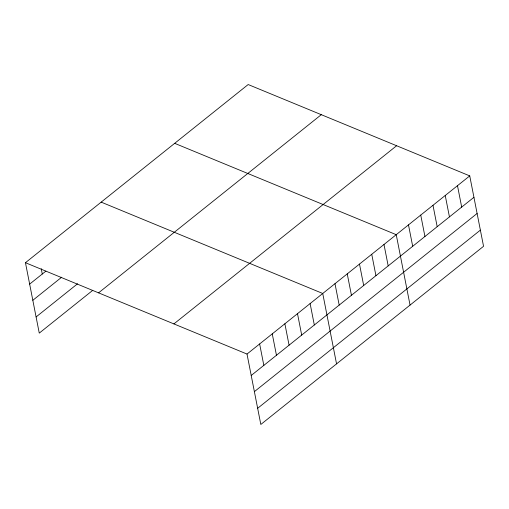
<?xml version="1.0" encoding="UTF-8"?>
<svg xmlns="http://www.w3.org/2000/svg" width="509" height="509" viewBox="0 0 509 509"><rect width="100%" height="100%" fill="white"/><g stroke="black" fill="none" stroke-linecap="round" stroke-linejoin="round"><path stroke-width="0.76" d="M25.45 262.708L248.176 84.539L469.737 175.885L483.55 246.292L260.824 424.461L247.011 354.054L25.45 262.708L39.263 333.115L92.753 290.327M29.649 284.117L45.88 271.138M32.824 300.291L61.672 277.214M36.094 316.948L77.559 283.774M98.568 292.853L321.287 114.684M173.9 323.909L396.619 145.739M247.011 354.054L469.737 175.885M251.211 375.47L473.936 197.301M254.385 391.637L477.111 213.468M257.656 408.294L480.375 230.125M174.676 143.334L396.237 234.681L410.05 305.088M101.176 202.13L322.738 293.477L336.551 363.884M457.489 185.683L461.688 207.099M445.235 195.481L449.441 216.898M432.987 205.286L437.186 226.696M420.739 215.084L424.939 236.494M408.485 224.883L412.691 246.299M383.99 244.479L388.189 265.895M371.735 254.277L375.941 275.693M359.488 264.082L363.687 285.492M347.24 273.88L351.439 295.29M334.986 283.678L339.191 305.095M310.115 303.574L314.32 324.99M297.498 313.671L301.697 335.081M284.875 323.769L289.074 345.178M272.251 333.866L276.457 355.276M259.635 343.957L263.834 365.373M41.223 268.669L42.272 274.027"/></g></svg>
